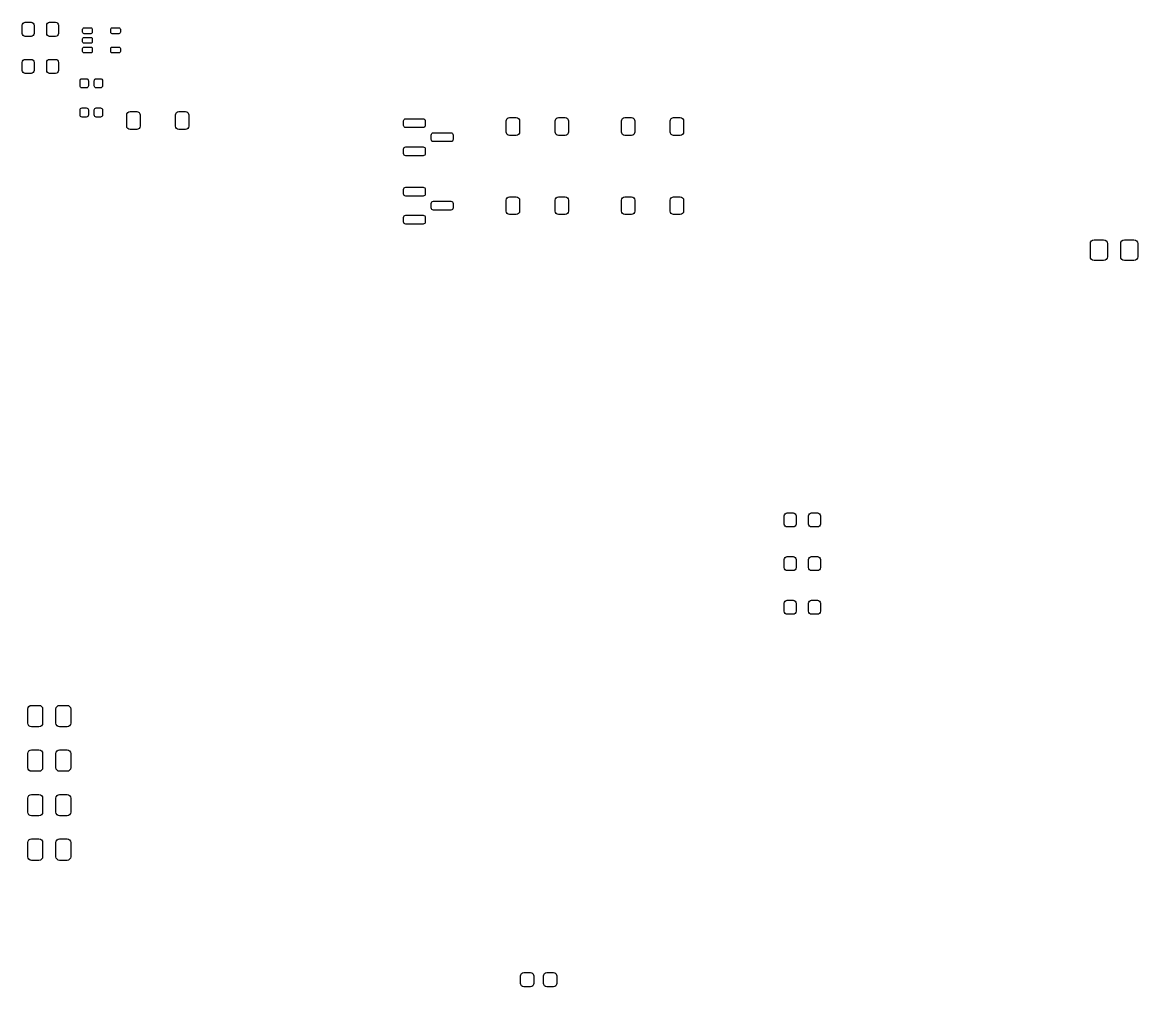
# Model space of a CAD drawing. Extents: x 3.68 to 11.01, y -6.32 to -1.07.
# Drawn here: x 8.045 to 11.014, y -6.315 to -3.748 of the extents above; entities that cross this region are included whole.
import ezdxf

# ---------------------------------------------------------------- set-up
doc = ezdxf.new("R2010")
doc.units = 0
doc.header["$MEASUREMENT"] = 0
doc.layers.add('BLACK', color=7, linetype='CONTINUOUS')

msp = doc.modelspace()

# ---------------------------------------------------------------- linework, layer by layer
at = {"layer": 'BLACK', "linetype": 'CONTINUOUS'}
for p, q in [((8.0447, -3.7561), (8.0453, -3.7531)), ((8.0447, -3.7778), (8.0447, -3.7561)), ((8.0453, -3.7531), (8.047, -3.7505)), ((8.047, -3.7505), (8.0495, -3.7488)), ((8.0495, -3.7488), (8.0526, -3.7482)), ((8.0526, -3.7482), (8.0683, -3.7482)), ((8.0683, -3.7482), (8.0713, -3.7488)), ((8.0713, -3.7488), (8.0739, -3.7505)), ((8.0739, -3.7505), (8.0756, -3.7531)), ((8.0756, -3.7531), (8.0762, -3.7561)), ((8.0762, -3.7561), (8.0762, -3.7778)), ((8.1096, -3.7561), (8.1102, -3.7531)), ((8.1096, -3.7778), (8.1096, -3.7561)), ((8.1102, -3.7531), (8.112, -3.7505)), ((8.112, -3.7505), (8.1145, -3.7488)), ((8.1145, -3.7488), (8.1175, -3.7482)), ((8.1175, -3.7482), (8.1333, -3.7482)), ((8.1333, -3.7482), (8.1363, -3.7488)), ((8.1363, -3.7488), (8.1388, -3.7505)), ((8.1388, -3.7505), (8.1405, -3.7531)), ((8.1405, -3.7531), (8.1411, -3.7561)), ((8.1411, -3.7561), (8.1411, -3.7778)), ((8.2053, -3.7667), (8.2056, -3.7652)), ((8.2053, -3.7746), (8.2053, -3.7667)), ((8.2056, -3.7652), (8.2065, -3.7639)), ((8.2065, -3.7639), (8.2077, -3.7631)), ((8.2077, -3.7631), (8.2093, -3.7628)), ((8.2093, -3.7628), (8.227, -3.7628)), ((8.227, -3.7628), (8.2285, -3.7631)), ((8.2285, -3.7631), (8.2298, -3.7639)), ((8.2298, -3.7639), (8.2306, -3.7652)), ((8.2306, -3.7652), (8.2309, -3.7667)), ((8.2309, -3.7667), (8.2309, -3.7746)), ((8.2801, -3.7667), (8.2804, -3.7652)), ((8.2801, -3.7746), (8.2801, -3.7667)), ((8.2804, -3.7652), (8.2813, -3.7639)), ((8.2813, -3.7639), (8.2825, -3.7631)), ((8.2825, -3.7631), (8.2841, -3.7628)), ((8.2841, -3.7628), (8.3018, -3.7628)), ((8.3018, -3.7628), (8.3033, -3.7631)), ((8.3033, -3.7631), (8.3046, -3.7639)), ((8.3046, -3.7639), (8.3054, -3.7652)), ((8.3054, -3.7652), (8.3057, -3.7667)), ((8.3057, -3.7667), (8.3057, -3.7746)), ((8.0453, -3.7808), (8.0447, -3.7778)), ((8.047, -3.7833), (8.0453, -3.7808)), ((8.0495, -3.785), (8.047, -3.7833)), ((8.0526, -3.7856), (8.0495, -3.785)), ((8.0683, -3.7856), (8.0526, -3.7856)), ((8.0713, -3.785), (8.0683, -3.7856)), ((8.0739, -3.7833), (8.0713, -3.785)), ((8.0756, -3.7808), (8.0739, -3.7833)), ((8.0762, -3.7778), (8.0756, -3.7808)), ((8.1102, -3.7808), (8.1096, -3.7778)), ((8.112, -3.7833), (8.1102, -3.7808)), ((8.1145, -3.785), (8.112, -3.7833)), ((8.1175, -3.7856), (8.1145, -3.785)), ((8.1333, -3.7856), (8.1175, -3.7856)), ((8.1363, -3.785), (8.1333, -3.7856)), ((8.1388, -3.7833), (8.1363, -3.785)), ((8.1405, -3.7808), (8.1388, -3.7833)), ((8.1411, -3.7778), (8.1405, -3.7808)), ((8.2056, -3.7761), (8.2053, -3.7746)), ((8.2053, -3.7923), (8.2056, -3.7908)), ((8.2053, -3.8002), (8.2053, -3.7923)), ((8.2056, -3.8017), (8.2053, -3.8002)), ((8.2065, -3.7774), (8.2056, -3.7761)), ((8.2056, -3.7908), (8.2065, -3.7895)), ((8.2077, -3.7782), (8.2065, -3.7774)), ((8.2065, -3.7895), (8.2077, -3.7887)), ((8.2093, -3.7785), (8.2077, -3.7782)), ((8.2077, -3.7887), (8.2093, -3.7884)), ((8.227, -3.7785), (8.2093, -3.7785)), ((8.2093, -3.7884), (8.227, -3.7884)), ((8.2285, -3.7782), (8.227, -3.7785)), ((8.227, -3.7884), (8.2285, -3.7887)), ((8.2298, -3.7774), (8.2285, -3.7782)), ((8.2285, -3.7887), (8.2298, -3.7895)), ((8.2306, -3.7761), (8.2298, -3.7774)), ((8.2298, -3.7895), (8.2306, -3.7908)), ((8.2309, -3.7746), (8.2306, -3.7761)), ((8.2306, -3.7908), (8.2309, -3.7923)), ((8.2309, -3.8002), (8.2306, -3.8017)), ((8.2309, -3.7923), (8.2309, -3.8002)), ((8.2804, -3.7761), (8.2801, -3.7746)), ((8.2813, -3.7774), (8.2804, -3.7761)), ((8.2825, -3.7782), (8.2813, -3.7774)), ((8.2841, -3.7785), (8.2825, -3.7782)), ((8.3018, -3.7785), (8.2841, -3.7785)), ((8.3033, -3.7782), (8.3018, -3.7785)), ((8.3046, -3.7774), (8.3033, -3.7782)), ((8.3054, -3.7761), (8.3046, -3.7774)), ((8.3057, -3.7746), (8.3054, -3.7761)), ((8.2053, -3.8179), (8.2056, -3.8164)), ((8.2053, -3.8258), (8.2053, -3.8179)), ((8.2056, -3.8273), (8.2053, -3.8258)), ((8.2065, -3.803), (8.2056, -3.8017)), ((8.2056, -3.8164), (8.2065, -3.8151)), ((8.2065, -3.8286), (8.2056, -3.8273)), ((8.2077, -3.8038), (8.2065, -3.803)), ((8.2065, -3.8151), (8.2077, -3.8143)), ((8.2077, -3.8294), (8.2065, -3.8286)), ((8.2093, -3.8041), (8.2077, -3.8038)), ((8.2077, -3.8143), (8.2093, -3.814)), ((8.2093, -3.8297), (8.2077, -3.8294)), ((8.227, -3.8041), (8.2093, -3.8041)), ((8.2093, -3.814), (8.227, -3.814)), ((8.227, -3.8297), (8.2093, -3.8297)), ((8.2285, -3.8038), (8.227, -3.8041)), ((8.227, -3.814), (8.2285, -3.8143)), ((8.2285, -3.8294), (8.227, -3.8297)), ((8.2298, -3.803), (8.2285, -3.8038)), ((8.2285, -3.8143), (8.2298, -3.8151)), ((8.2298, -3.8286), (8.2285, -3.8294)), ((8.2306, -3.8017), (8.2298, -3.803)), ((8.2298, -3.8151), (8.2306, -3.8164)), ((8.2306, -3.8273), (8.2298, -3.8286)), ((8.2306, -3.8164), (8.2309, -3.8179)), ((8.2309, -3.8258), (8.2306, -3.8273)), ((8.2309, -3.8179), (8.2309, -3.8258)), ((8.2801, -3.8179), (8.2804, -3.8164)), ((8.2801, -3.8258), (8.2801, -3.8179)), ((8.2804, -3.8273), (8.2801, -3.8258)), ((8.2804, -3.8164), (8.2813, -3.8151)), ((8.2813, -3.8286), (8.2804, -3.8273)), ((8.2813, -3.8151), (8.2825, -3.8143)), ((8.2825, -3.8294), (8.2813, -3.8286)), ((8.2825, -3.8143), (8.2841, -3.814)), ((8.2841, -3.8297), (8.2825, -3.8294)), ((8.2841, -3.814), (8.3018, -3.814)), ((8.3018, -3.8297), (8.2841, -3.8297)), ((8.3018, -3.814), (8.3033, -3.8143)), ((8.3033, -3.8294), (8.3018, -3.8297)), ((8.3033, -3.8143), (8.3046, -3.8151)), ((8.3046, -3.8286), (8.3033, -3.8294)), ((8.3046, -3.8151), (8.3054, -3.8164)), ((8.3054, -3.8273), (8.3046, -3.8286)), ((8.3054, -3.8164), (8.3057, -3.8179)), ((8.3057, -3.8258), (8.3054, -3.8273)), ((8.3057, -3.8179), (8.3057, -3.8258)), ((8.0447, -3.8549), (8.0453, -3.8519)), ((8.0447, -3.8766), (8.0447, -3.8549)), ((8.0453, -3.8519), (8.047, -3.8494)), ((8.047, -3.8494), (8.0495, -3.8476)), ((8.0495, -3.8476), (8.0526, -3.847)), ((8.0526, -3.847), (8.0683, -3.847)), ((8.0683, -3.847), (8.0713, -3.8476)), ((8.0713, -3.8476), (8.0739, -3.8494)), ((8.0739, -3.8494), (8.0756, -3.8519)), ((8.0756, -3.8519), (8.0762, -3.8549)), ((8.0762, -3.8549), (8.0762, -3.8766)), ((8.1096, -3.8549), (8.1102, -3.8519)), ((8.1096, -3.8766), (8.1096, -3.8549)), ((8.1102, -3.8519), (8.112, -3.8494)), ((8.112, -3.8494), (8.1145, -3.8476)), ((8.1145, -3.8476), (8.1175, -3.847)), ((8.1175, -3.847), (8.1333, -3.847)), ((8.1333, -3.847), (8.1363, -3.8476)), ((8.1363, -3.8476), (8.1388, -3.8494)), ((8.1388, -3.8494), (8.1405, -3.8519)), ((8.1405, -3.8519), (8.1411, -3.8549)), ((8.1411, -3.8549), (8.1411, -3.8766)), ((8.0453, -3.8796), (8.0447, -3.8766)), ((8.047, -3.8821), (8.0453, -3.8796)), ((8.0495, -3.8838), (8.047, -3.8821)), ((8.0526, -3.8844), (8.0495, -3.8838)), ((8.0683, -3.8844), (8.0526, -3.8844)), ((8.0713, -3.8838), (8.0683, -3.8844)), ((8.0739, -3.8821), (8.0713, -3.8838)), ((8.0756, -3.8796), (8.0739, -3.8821)), ((8.0762, -3.8766), (8.0756, -3.8796)), ((8.1102, -3.8796), (8.1096, -3.8766)), ((8.112, -3.8821), (8.1102, -3.8796)), ((8.1145, -3.8838), (8.112, -3.8821)), ((8.1175, -3.8844), (8.1145, -3.8838)), ((8.1333, -3.8844), (8.1175, -3.8844)), ((8.1363, -3.8838), (8.1333, -3.8844)), ((8.1388, -3.8821), (8.1363, -3.8838)), ((8.1405, -3.8796), (8.1388, -3.8821)), ((8.1411, -3.8766), (8.1405, -3.8796)), ((8.1984, -3.9039), (8.1988, -3.9018)), ((8.1984, -3.9173), (8.1984, -3.9039)), ((8.1988, -3.9194), (8.1984, -3.9173)), ((8.1988, -3.9018), (8.2, -3.9)), ((8.2, -3.9), (8.2018, -3.8988)), ((8.2018, -3.8988), (8.2039, -3.8984)), ((8.2039, -3.8984), (8.215, -3.8984)), ((8.215, -3.8984), (8.2171, -3.8988)), ((8.2171, -3.8988), (8.2189, -3.9)), ((8.2189, -3.9), (8.2201, -3.9018)), ((8.2201, -3.9018), (8.2205, -3.9039)), ((8.2205, -3.9173), (8.2201, -3.9194)), ((8.2205, -3.9039), (8.2205, -3.9173)), ((8.2362, -3.9039), (8.2366, -3.9018)), ((8.2362, -3.9173), (8.2362, -3.9039)), ((8.2366, -3.9194), (8.2362, -3.9173)), ((8.2366, -3.9018), (8.2378, -3.9)), ((8.2378, -3.9), (8.2396, -3.8988)), ((8.2396, -3.8988), (8.2417, -3.8984)), ((8.2417, -3.8984), (8.2528, -3.8984)), ((8.2528, -3.8984), (8.2549, -3.8988)), ((8.2549, -3.8988), (8.2567, -3.9)), ((8.2567, -3.9), (8.2578, -3.9018)), ((8.2578, -3.9018), (8.2583, -3.9039)), ((8.2583, -3.9173), (8.2578, -3.9194)), ((8.2583, -3.9039), (8.2583, -3.9173)), ((8.2, -3.9212), (8.1988, -3.9194)), ((8.2018, -3.9224), (8.2, -3.9212)), ((8.2039, -3.9228), (8.2018, -3.9224)), ((8.215, -3.9228), (8.2039, -3.9228)), ((8.2171, -3.9224), (8.215, -3.9228)), ((8.2189, -3.9212), (8.2171, -3.9224)), ((8.2201, -3.9194), (8.2189, -3.9212)), ((8.2378, -3.9212), (8.2366, -3.9194)), ((8.2396, -3.9224), (8.2378, -3.9212)), ((8.2417, -3.9228), (8.2396, -3.9224)), ((8.2528, -3.9228), (8.2417, -3.9228)), ((8.2549, -3.9224), (8.2528, -3.9228)), ((8.2567, -3.9212), (8.2549, -3.9224)), ((8.2578, -3.9194), (8.2567, -3.9212)), ((8.1988, -3.9794), (8.2, -3.9776)), ((8.2, -3.9776), (8.2018, -3.9764)), ((8.2018, -3.9764), (8.2039, -3.976)), ((8.2039, -3.976), (8.215, -3.976)), ((8.215, -3.976), (8.2171, -3.9764)), ((8.2171, -3.9764), (8.2189, -3.9776)), ((8.2189, -3.9776), (8.2201, -3.9794)), ((8.2366, -3.9794), (8.2378, -3.9776)), ((8.2378, -3.9776), (8.2396, -3.9764)), ((8.2396, -3.9764), (8.2417, -3.976)), ((8.2417, -3.976), (8.2528, -3.976)), ((8.2528, -3.976), (8.2549, -3.9764)), ((8.2549, -3.9764), (8.2567, -3.9776)), ((8.2567, -3.9776), (8.2578, -3.9794)), ((8.1984, -3.9815), (8.1988, -3.9794)), ((8.1984, -3.9949), (8.1984, -3.9815)), ((8.1988, -3.997), (8.1984, -3.9949)), ((8.2, -3.9988), (8.1988, -3.997)), ((8.2018, -4), (8.2, -3.9988)), ((8.2039, -4.0004), (8.2018, -4)), ((8.215, -4.0004), (8.2039, -4.0004)), ((8.2171, -4), (8.215, -4.0004)), ((8.2189, -3.9988), (8.2171, -4)), ((8.2201, -3.997), (8.2189, -3.9988)), ((8.2201, -3.9794), (8.2205, -3.9815)), ((8.2205, -3.9949), (8.2201, -3.997)), ((8.2205, -3.9815), (8.2205, -3.9949)), ((8.2362, -3.9815), (8.2366, -3.9794)), ((8.2362, -3.9949), (8.2362, -3.9815)), ((8.2366, -3.997), (8.2362, -3.9949)), ((8.2378, -3.9988), (8.2366, -3.997)), ((8.2396, -4), (8.2378, -3.9988)), ((8.2417, -4.0004), (8.2396, -4)), ((8.2528, -4.0004), (8.2417, -4.0004)), ((8.2549, -4), (8.2528, -4.0004)), ((8.2567, -3.9988), (8.2549, -4)), ((8.2578, -3.997), (8.2567, -3.9988)), ((8.2578, -3.9794), (8.2583, -3.9815)), ((8.2583, -3.9949), (8.2578, -3.997)), ((8.2583, -3.9815), (8.2583, -3.9949)), ((8.3226, -3.9949), (8.3233, -3.9915)), ((8.3226, -4.0244), (8.3226, -3.9949)), ((8.3233, -3.9915), (8.3252, -3.9886)), ((8.3252, -3.9886), (8.3281, -3.9867)), ((8.3281, -3.9867), (8.3315, -3.986)), ((8.3315, -3.986), (8.3492, -3.986)), ((8.3492, -3.986), (8.3526, -3.9867)), ((8.3526, -3.9867), (8.3555, -3.9886)), ((8.3555, -3.9886), (8.3574, -3.9915)), ((8.3574, -3.9915), (8.3581, -3.9949)), ((8.3581, -3.9949), (8.3581, -4.0244)), ((8.4526, -3.9949), (8.4532, -3.9915)), ((8.4526, -4.0244), (8.4526, -3.9949)), ((8.4532, -3.9915), (8.4552, -3.9886)), ((8.4552, -3.9886), (8.458, -3.9867)), ((8.458, -3.9867), (8.4614, -3.986)), ((8.4614, -3.986), (8.4791, -3.986)), ((8.4791, -3.986), (8.4825, -3.9867)), ((8.4825, -3.9867), (8.4854, -3.9886)), ((8.4854, -3.9886), (8.4873, -3.9915)), ((8.4873, -3.9915), (8.488, -3.9949)), ((8.488, -3.9949), (8.488, -4.0244)), ((9.0599, -4.0086), (9.0612, -4.0067)), ((9.0612, -4.0067), (9.0631, -4.0054)), ((9.0631, -4.0054), (9.0654, -4.0049)), ((9.0654, -4.0049), (9.1116, -4.0049)), ((9.1116, -4.0049), (9.1139, -4.0054)), ((9.1139, -4.0054), (9.1158, -4.0067)), ((9.1158, -4.0067), (9.1171, -4.0086)), ((9.3331, -4.0108), (9.3337, -4.0074)), ((9.3337, -4.0074), (9.3357, -4.0046)), ((9.3357, -4.0046), (9.3385, -4.0026)), ((9.3385, -4.0026), (9.3419, -4.002)), ((9.3419, -4.002), (9.3596, -4.002)), ((9.3596, -4.002), (9.363, -4.0026)), ((9.363, -4.0026), (9.3659, -4.0046)), ((9.3659, -4.0046), (9.3678, -4.0074)), ((9.3678, -4.0074), (9.3685, -4.0108)), ((9.463, -4.0108), (9.4637, -4.0074)), ((9.4637, -4.0074), (9.4656, -4.0046)), ((9.4656, -4.0046), (9.4685, -4.0026)), ((9.4685, -4.0026), (9.4719, -4.002)), ((9.4719, -4.002), (9.4896, -4.002)), ((9.4896, -4.002), (9.493, -4.0026)), ((9.493, -4.0026), (9.4958, -4.0046)), ((9.4958, -4.0046), (9.4978, -4.0074)), ((9.4978, -4.0074), (9.4984, -4.0108)), ((9.6398, -4.0108), (9.6404, -4.0074)), ((9.6404, -4.0074), (9.6424, -4.0046)), ((9.6424, -4.0046), (9.6452, -4.0026)), ((9.6452, -4.0026), (9.6486, -4.002)), ((9.6486, -4.002), (9.6663, -4.002)), ((9.6663, -4.002), (9.6697, -4.0026)), ((9.6697, -4.0026), (9.6726, -4.0046)), ((9.6726, -4.0046), (9.6745, -4.0074)), ((9.6745, -4.0074), (9.6752, -4.0108)), ((9.7697, -4.0108), (9.7704, -4.0074)), ((9.7704, -4.0074), (9.7723, -4.0046)), ((9.7723, -4.0046), (9.7752, -4.0026)), ((9.7752, -4.0026), (9.7785, -4.002)), ((9.7785, -4.002), (9.7963, -4.002)), ((9.7963, -4.002), (9.7996, -4.0026)), ((9.7996, -4.0026), (9.8025, -4.0046)), ((9.8025, -4.0046), (9.8044, -4.0074)), ((9.8044, -4.0074), (9.8051, -4.0108)), ((8.3233, -4.0278), (8.3226, -4.0244)), ((8.3252, -4.0307), (8.3233, -4.0278)), ((8.3281, -4.0326), (8.3252, -4.0307)), ((8.3315, -4.0333), (8.3281, -4.0326)), ((8.3492, -4.0333), (8.3315, -4.0333)), ((8.3526, -4.0326), (8.3492, -4.0333)), ((8.3555, -4.0307), (8.3526, -4.0326)), ((8.3574, -4.0278), (8.3555, -4.0307)), ((8.3581, -4.0244), (8.3574, -4.0278)), ((8.4532, -4.0278), (8.4526, -4.0244)), ((8.4552, -4.0307), (8.4532, -4.0278)), ((8.458, -4.0326), (8.4552, -4.0307)), ((8.4614, -4.0333), (8.458, -4.0326)), ((8.4791, -4.0333), (8.4614, -4.0333)), ((8.4825, -4.0326), (8.4791, -4.0333)), ((8.4854, -4.0307), (8.4825, -4.0326)), ((8.4873, -4.0278), (8.4854, -4.0307)), ((8.488, -4.0244), (8.4873, -4.0278)), ((9.0594, -4.0108), (9.0599, -4.0086)), ((9.0594, -4.0226), (9.0594, -4.0108)), ((9.0599, -4.0249), (9.0594, -4.0226)), ((9.0612, -4.0268), (9.0599, -4.0249)), ((9.0631, -4.0281), (9.0612, -4.0268)), ((9.0654, -4.0285), (9.0631, -4.0281)), ((9.1116, -4.0285), (9.0654, -4.0285)), ((9.1139, -4.0281), (9.1116, -4.0285)), ((9.1158, -4.0268), (9.1139, -4.0281)), ((9.1171, -4.0249), (9.1158, -4.0268)), ((9.1171, -4.0086), (9.1175, -4.0108)), ((9.1175, -4.0226), (9.1171, -4.0249)), ((9.1175, -4.0108), (9.1175, -4.0226)), ((9.3331, -4.0404), (9.3331, -4.0108)), ((9.3685, -4.0108), (9.3685, -4.0404)), ((9.463, -4.0404), (9.463, -4.0108)), ((9.4984, -4.0108), (9.4984, -4.0404)), ((9.6398, -4.0404), (9.6398, -4.0108)), ((9.6752, -4.0108), (9.6752, -4.0404)), ((9.7697, -4.0404), (9.7697, -4.0108)), ((9.8051, -4.0108), (9.8051, -4.0404)), ((9.1333, -4.0482), (9.1337, -4.046)), ((9.1333, -4.06), (9.1333, -4.0482)), ((9.1337, -4.0623), (9.1333, -4.06)), ((9.1337, -4.046), (9.135, -4.0441)), ((9.135, -4.0642), (9.1337, -4.0623)), ((9.135, -4.0441), (9.1369, -4.0428)), ((9.1369, -4.0655), (9.135, -4.0642)), ((9.1369, -4.0428), (9.1392, -4.0423)), ((9.1392, -4.0659), (9.1369, -4.0655)), ((9.1392, -4.0423), (9.1854, -4.0423)), ((9.1854, -4.0659), (9.1392, -4.0659)), ((9.1854, -4.0423), (9.1877, -4.0428)), ((9.1877, -4.0655), (9.1854, -4.0659)), ((9.1877, -4.0428), (9.1896, -4.0441)), ((9.1896, -4.0642), (9.1877, -4.0655)), ((9.1896, -4.0441), (9.1909, -4.046)), ((9.1909, -4.0623), (9.1896, -4.0642)), ((9.1909, -4.046), (9.1913, -4.0482)), ((9.1913, -4.06), (9.1909, -4.0623)), ((9.1913, -4.0482), (9.1913, -4.06)), ((9.3337, -4.0437), (9.3331, -4.0404)), ((9.3357, -4.0466), (9.3337, -4.0437)), ((9.3385, -4.0485), (9.3357, -4.0466)), ((9.3419, -4.0492), (9.3385, -4.0485)), ((9.3596, -4.0492), (9.3419, -4.0492)), ((9.363, -4.0485), (9.3596, -4.0492)), ((9.3659, -4.0466), (9.363, -4.0485)), ((9.3678, -4.0437), (9.3659, -4.0466)), ((9.3685, -4.0404), (9.3678, -4.0437)), ((9.4637, -4.0437), (9.463, -4.0404)), ((9.4656, -4.0466), (9.4637, -4.0437)), ((9.4685, -4.0485), (9.4656, -4.0466)), ((9.4719, -4.0492), (9.4685, -4.0485)), ((9.4896, -4.0492), (9.4719, -4.0492)), ((9.493, -4.0485), (9.4896, -4.0492)), ((9.4958, -4.0466), (9.493, -4.0485)), ((9.4978, -4.0437), (9.4958, -4.0466)), ((9.4984, -4.0404), (9.4978, -4.0437)), ((9.6404, -4.0437), (9.6398, -4.0404)), ((9.6424, -4.0466), (9.6404, -4.0437)), ((9.6452, -4.0485), (9.6424, -4.0466)), ((9.6486, -4.0492), (9.6452, -4.0485)), ((9.6663, -4.0492), (9.6486, -4.0492)), ((9.6697, -4.0485), (9.6663, -4.0492)), ((9.6726, -4.0466), (9.6697, -4.0485)), ((9.6745, -4.0437), (9.6726, -4.0466)), ((9.6752, -4.0404), (9.6745, -4.0437)), ((9.7704, -4.0437), (9.7697, -4.0404)), ((9.7723, -4.0466), (9.7704, -4.0437)), ((9.7752, -4.0485), (9.7723, -4.0466)), ((9.7785, -4.0492), (9.7752, -4.0485)), ((9.7963, -4.0492), (9.7785, -4.0492)), ((9.7996, -4.0485), (9.7963, -4.0492)), ((9.8025, -4.0466), (9.7996, -4.0485)), ((9.8044, -4.0437), (9.8025, -4.0466)), ((9.8051, -4.0404), (9.8044, -4.0437)), ((9.0594, -4.0856), (9.0599, -4.0834)), ((9.0594, -4.0974), (9.0594, -4.0856)), ((9.0599, -4.0997), (9.0594, -4.0974)), ((9.0599, -4.0834), (9.0612, -4.0815)), ((9.0612, -4.0815), (9.0631, -4.0802)), ((9.0631, -4.0802), (9.0654, -4.0797)), ((9.0654, -4.0797), (9.1116, -4.0797)), ((9.1116, -4.0797), (9.1139, -4.0802)), ((9.1139, -4.0802), (9.1158, -4.0815)), ((9.1158, -4.0815), (9.1171, -4.0834)), ((9.1171, -4.0834), (9.1175, -4.0856)), ((9.1175, -4.0974), (9.1171, -4.0997)), ((9.1175, -4.0856), (9.1175, -4.0974)), ((9.0612, -4.1016), (9.0599, -4.0997)), ((9.0631, -4.1029), (9.0612, -4.1016)), ((9.0654, -4.1033), (9.0631, -4.1029)), ((9.1116, -4.1033), (9.0654, -4.1033)), ((9.1139, -4.1029), (9.1116, -4.1033)), ((9.1158, -4.1016), (9.1139, -4.1029)), ((9.1171, -4.0997), (9.1158, -4.1016)), ((9.0594, -4.1929), (9.0599, -4.1907)), ((9.0594, -4.2047), (9.0594, -4.1929)), ((9.0599, -4.207), (9.0594, -4.2047)), ((9.0599, -4.1907), (9.0612, -4.1887)), ((9.0612, -4.2089), (9.0599, -4.207)), ((9.0612, -4.1887), (9.0631, -4.1875)), ((9.0631, -4.2102), (9.0612, -4.2089)), ((9.0631, -4.1875), (9.0654, -4.187)), ((9.0654, -4.2106), (9.0631, -4.2102)), ((9.0654, -4.187), (9.1116, -4.187)), ((9.1116, -4.2106), (9.0654, -4.2106)), ((9.1116, -4.187), (9.1139, -4.1875)), ((9.1139, -4.2102), (9.1116, -4.2106)), ((9.1139, -4.1875), (9.1158, -4.1887)), ((9.1158, -4.2089), (9.1139, -4.2102)), ((9.1158, -4.1887), (9.1171, -4.1907)), ((9.1171, -4.207), (9.1158, -4.2089)), ((9.1171, -4.1907), (9.1175, -4.1929)), ((9.1175, -4.2047), (9.1171, -4.207)), ((9.1175, -4.1929), (9.1175, -4.2047)), ((9.3337, -4.2181), (9.3357, -4.2152)), ((9.3357, -4.2152), (9.3385, -4.2133)), ((9.3385, -4.2133), (9.3419, -4.2126)), ((9.3419, -4.2126), (9.3596, -4.2126)), ((9.3596, -4.2126), (9.363, -4.2133)), ((9.363, -4.2133), (9.3659, -4.2152)), ((9.3659, -4.2152), (9.3678, -4.2181)), ((9.4637, -4.2181), (9.4656, -4.2152)), ((9.4656, -4.2152), (9.4685, -4.2133)), ((9.4685, -4.2133), (9.4719, -4.2126)), ((9.4719, -4.2126), (9.4896, -4.2126)), ((9.4896, -4.2126), (9.493, -4.2133)), ((9.493, -4.2133), (9.4958, -4.2152)), ((9.4958, -4.2152), (9.4978, -4.2181)), ((9.6404, -4.2181), (9.6424, -4.2152)), ((9.6424, -4.2152), (9.6452, -4.2133)), ((9.6452, -4.2133), (9.6486, -4.2126)), ((9.6486, -4.2126), (9.6663, -4.2126)), ((9.6663, -4.2126), (9.6697, -4.2133)), ((9.6697, -4.2133), (9.6726, -4.2152)), ((9.6726, -4.2152), (9.6745, -4.2181)), ((9.7704, -4.2181), (9.7723, -4.2152)), ((9.7723, -4.2152), (9.7752, -4.2133)), ((9.7752, -4.2133), (9.7785, -4.2126)), ((9.7785, -4.2126), (9.7963, -4.2126)), ((9.7963, -4.2126), (9.7996, -4.2133)), ((9.7996, -4.2133), (9.8025, -4.2152)), ((9.8025, -4.2152), (9.8044, -4.2181)), ((9.1333, -4.2303), (9.1337, -4.2281)), ((9.1333, -4.2421), (9.1333, -4.2303)), ((9.1337, -4.2444), (9.1333, -4.2421)), ((9.1337, -4.2281), (9.135, -4.2261)), ((9.135, -4.2463), (9.1337, -4.2444)), ((9.135, -4.2261), (9.1369, -4.2249)), ((9.1369, -4.2249), (9.1392, -4.2244)), ((9.1392, -4.2244), (9.1854, -4.2244)), ((9.1854, -4.2244), (9.1877, -4.2249)), ((9.1877, -4.2249), (9.1896, -4.2261)), ((9.1896, -4.2261), (9.1909, -4.2281)), ((9.1909, -4.2444), (9.1896, -4.2463)), ((9.1909, -4.2281), (9.1913, -4.2303)), ((9.1913, -4.2421), (9.1909, -4.2444)), ((9.1913, -4.2303), (9.1913, -4.2421)), ((9.3331, -4.2215), (9.3337, -4.2181)), ((9.3331, -4.251), (9.3331, -4.2215)), ((9.3678, -4.2181), (9.3685, -4.2215)), ((9.3685, -4.2215), (9.3685, -4.251)), ((9.463, -4.2215), (9.4637, -4.2181)), ((9.463, -4.251), (9.463, -4.2215)), ((9.4978, -4.2181), (9.4984, -4.2215)), ((9.4984, -4.2215), (9.4984, -4.251)), ((9.6398, -4.2215), (9.6404, -4.2181)), ((9.6398, -4.251), (9.6398, -4.2215)), ((9.6745, -4.2181), (9.6752, -4.2215)), ((9.6752, -4.2215), (9.6752, -4.251)), ((9.7697, -4.2215), (9.7704, -4.2181)), ((9.7697, -4.251), (9.7697, -4.2215)), ((9.8044, -4.2181), (9.8051, -4.2215)), ((9.8051, -4.2215), (9.8051, -4.251)), ((9.0594, -4.2677), (9.0599, -4.2655)), ((9.0594, -4.2795), (9.0594, -4.2677)), ((9.0599, -4.2655), (9.0612, -4.2635)), ((9.0612, -4.2635), (9.0631, -4.2623)), ((9.0631, -4.2623), (9.0654, -4.2618)), ((9.0654, -4.2618), (9.1116, -4.2618)), ((9.1116, -4.2618), (9.1139, -4.2623)), ((9.1139, -4.2623), (9.1158, -4.2635)), ((9.1158, -4.2635), (9.1171, -4.2655)), ((9.1171, -4.2655), (9.1175, -4.2677)), ((9.1175, -4.2677), (9.1175, -4.2795)), ((9.1369, -4.2476), (9.135, -4.2463)), ((9.1392, -4.248), (9.1369, -4.2476)), ((9.1854, -4.248), (9.1392, -4.248)), ((9.1877, -4.2476), (9.1854, -4.248)), ((9.1896, -4.2463), (9.1877, -4.2476)), ((9.3337, -4.2544), (9.3331, -4.251)), ((9.3357, -4.2572), (9.3337, -4.2544)), ((9.3385, -4.2592), (9.3357, -4.2572)), ((9.3419, -4.2598), (9.3385, -4.2592)), ((9.3596, -4.2598), (9.3419, -4.2598)), ((9.363, -4.2592), (9.3596, -4.2598)), ((9.3659, -4.2572), (9.363, -4.2592)), ((9.3678, -4.2544), (9.3659, -4.2572)), ((9.3685, -4.251), (9.3678, -4.2544)), ((9.4637, -4.2544), (9.463, -4.251)), ((9.4656, -4.2572), (9.4637, -4.2544)), ((9.4685, -4.2592), (9.4656, -4.2572)), ((9.4719, -4.2598), (9.4685, -4.2592)), ((9.4896, -4.2598), (9.4719, -4.2598)), ((9.493, -4.2592), (9.4896, -4.2598)), ((9.4958, -4.2572), (9.493, -4.2592)), ((9.4978, -4.2544), (9.4958, -4.2572)), ((9.4984, -4.251), (9.4978, -4.2544)), ((9.6404, -4.2544), (9.6398, -4.251)), ((9.6424, -4.2572), (9.6404, -4.2544)), ((9.6452, -4.2592), (9.6424, -4.2572)), ((9.6486, -4.2598), (9.6452, -4.2592)), ((9.6663, -4.2598), (9.6486, -4.2598)), ((9.6697, -4.2592), (9.6663, -4.2598)), ((9.6726, -4.2572), (9.6697, -4.2592)), ((9.6745, -4.2544), (9.6726, -4.2572)), ((9.6752, -4.251), (9.6745, -4.2544)), ((9.7704, -4.2544), (9.7697, -4.251)), ((9.7723, -4.2572), (9.7704, -4.2544)), ((9.7752, -4.2592), (9.7723, -4.2572)), ((9.7785, -4.2598), (9.7752, -4.2592)), ((9.7963, -4.2598), (9.7785, -4.2598)), ((9.7996, -4.2592), (9.7963, -4.2598)), ((9.8025, -4.2572), (9.7996, -4.2592)), ((9.8044, -4.2544), (9.8025, -4.2572)), ((9.8051, -4.251), (9.8044, -4.2544)), ((9.0599, -4.2818), (9.0594, -4.2795)), ((9.0612, -4.2837), (9.0599, -4.2818)), ((9.0631, -4.285), (9.0612, -4.2837)), ((9.0654, -4.2854), (9.0631, -4.285)), ((9.1116, -4.2854), (9.0654, -4.2854)), ((9.1139, -4.285), (9.1116, -4.2854)), ((9.1158, -4.2837), (9.1139, -4.285)), ((9.1171, -4.2818), (9.1158, -4.2837)), ((9.1175, -4.2795), (9.1171, -4.2818)), ((10.8879, -4.3372), (10.8886, -4.3334)), ((10.8886, -4.3334), (10.8908, -4.3302)), ((10.8908, -4.3302), (10.894, -4.3281)), ((10.894, -4.3281), (10.8977, -4.3274)), ((10.8977, -4.3274), (10.9233, -4.3274)), ((10.9233, -4.3274), (10.9271, -4.3281)), ((10.9271, -4.3281), (10.9303, -4.3302)), ((10.9303, -4.3302), (10.9324, -4.3334)), ((10.9324, -4.3334), (10.9332, -4.3372)), ((10.9686, -4.3372), (10.9694, -4.3334)), ((10.9694, -4.3334), (10.9715, -4.3302)), ((10.9715, -4.3302), (10.9747, -4.3281)), ((10.9747, -4.3281), (10.9784, -4.3274)), ((10.9784, -4.3274), (11.004, -4.3274)), ((11.004, -4.3274), (11.0078, -4.3281)), ((11.0078, -4.3281), (11.011, -4.3302)), ((11.011, -4.3302), (11.0131, -4.3334)), ((11.0131, -4.3334), (11.0139, -4.3372)), ((10.8879, -4.3726), (10.8879, -4.3372)), ((10.9332, -4.3372), (10.9332, -4.3726)), ((10.9686, -4.3726), (10.9686, -4.3372)), ((11.0139, -4.3372), (11.0139, -4.3726)), ((10.8886, -4.3764), (10.8879, -4.3726)), ((10.8908, -4.3796), (10.8886, -4.3764)), ((10.894, -4.3817), (10.8908, -4.3796)), ((10.8977, -4.3825), (10.894, -4.3817)), ((10.9233, -4.3825), (10.8977, -4.3825)), ((10.9271, -4.3817), (10.9233, -4.3825)), ((10.9303, -4.3796), (10.9271, -4.3817)), ((10.9324, -4.3764), (10.9303, -4.3796)), ((10.9332, -4.3726), (10.9324, -4.3764)), ((10.9694, -4.3764), (10.9686, -4.3726)), ((10.9715, -4.3796), (10.9694, -4.3764)), ((10.9747, -4.3817), (10.9715, -4.3796)), ((10.9784, -4.3825), (10.9747, -4.3817)), ((11.004, -4.3825), (10.9784, -4.3825)), ((11.0078, -4.3817), (11.004, -4.3825)), ((11.011, -4.3796), (11.0078, -4.3817)), ((11.0131, -4.3764), (11.011, -4.3796)), ((11.0139, -4.3726), (11.0131, -4.3764)), ((10.073, -5.062), (10.0736, -5.059)), ((10.073, -5.0837), (10.073, -5.062)), ((10.0736, -5.059), (10.0753, -5.0564)), ((10.0753, -5.0564), (10.0779, -5.0547)), ((10.0779, -5.0547), (10.0809, -5.0541)), ((10.0809, -5.0541), (10.0967, -5.0541)), ((10.0967, -5.0541), (10.0997, -5.0547)), ((10.0997, -5.0547), (10.1022, -5.0564)), ((10.1022, -5.0564), (10.1039, -5.059)), ((10.1039, -5.059), (10.1045, -5.062)), ((10.1045, -5.062), (10.1045, -5.0837)), ((10.138, -5.062), (10.1386, -5.059)), ((10.138, -5.0837), (10.138, -5.062)), ((10.1386, -5.059), (10.1403, -5.0564)), ((10.1403, -5.0564), (10.1429, -5.0547)), ((10.1429, -5.0547), (10.1459, -5.0541)), ((10.1459, -5.0541), (10.1616, -5.0541)), ((10.1616, -5.0541), (10.1646, -5.0547)), ((10.1646, -5.0547), (10.1672, -5.0564)), ((10.1672, -5.0564), (10.1689, -5.059)), ((10.1689, -5.059), (10.1695, -5.062)), ((10.1695, -5.062), (10.1695, -5.0837)), ((10.0736, -5.0867), (10.073, -5.0837)), ((10.0753, -5.0892), (10.0736, -5.0867)), ((10.0779, -5.0909), (10.0753, -5.0892)), ((10.0809, -5.0915), (10.0779, -5.0909)), ((10.0967, -5.0915), (10.0809, -5.0915)), ((10.0997, -5.0909), (10.0967, -5.0915)), ((10.1022, -5.0892), (10.0997, -5.0909)), ((10.1039, -5.0867), (10.1022, -5.0892)), ((10.1045, -5.0837), (10.1039, -5.0867)), ((10.1386, -5.0867), (10.138, -5.0837)), ((10.1403, -5.0892), (10.1386, -5.0867)), ((10.1429, -5.0909), (10.1403, -5.0892)), ((10.1459, -5.0915), (10.1429, -5.0909)), ((10.1616, -5.0915), (10.1459, -5.0915)), ((10.1646, -5.0909), (10.1616, -5.0915)), ((10.1672, -5.0892), (10.1646, -5.0909)), ((10.1689, -5.0867), (10.1672, -5.0892)), ((10.1695, -5.0837), (10.1689, -5.0867)), ((10.073, -5.1781), (10.0736, -5.1751)), ((10.073, -5.1998), (10.073, -5.1781)), ((10.0736, -5.1751), (10.0753, -5.1726)), ((10.0753, -5.1726), (10.0779, -5.1709)), ((10.0779, -5.1709), (10.0809, -5.1703)), ((10.0809, -5.1703), (10.0967, -5.1703)), ((10.0967, -5.1703), (10.0997, -5.1709)), ((10.0997, -5.1709), (10.1022, -5.1726)), ((10.1022, -5.1726), (10.1039, -5.1751)), ((10.1039, -5.1751), (10.1045, -5.1781)), ((10.1045, -5.1781), (10.1045, -5.1998)), ((10.138, -5.1781), (10.1386, -5.1751)), ((10.138, -5.1998), (10.138, -5.1781)), ((10.1386, -5.1751), (10.1403, -5.1726)), ((10.1403, -5.1726), (10.1429, -5.1709)), ((10.1429, -5.1709), (10.1459, -5.1703)), ((10.1459, -5.1703), (10.1616, -5.1703)), ((10.1616, -5.1703), (10.1646, -5.1709)), ((10.1646, -5.1709), (10.1672, -5.1726)), ((10.1672, -5.1726), (10.1689, -5.1751)), ((10.1689, -5.1751), (10.1695, -5.1781)), ((10.1695, -5.1781), (10.1695, -5.1998)), ((10.0736, -5.2028), (10.073, -5.1998)), ((10.0753, -5.2054), (10.0736, -5.2028)), ((10.0779, -5.2071), (10.0753, -5.2054)), ((10.0809, -5.2077), (10.0779, -5.2071)), ((10.0967, -5.2077), (10.0809, -5.2077)), ((10.0997, -5.2071), (10.0967, -5.2077)), ((10.1022, -5.2054), (10.0997, -5.2071)), ((10.1039, -5.2028), (10.1022, -5.2054)), ((10.1045, -5.1998), (10.1039, -5.2028)), ((10.1386, -5.2028), (10.138, -5.1998)), ((10.1403, -5.2054), (10.1386, -5.2028)), ((10.1429, -5.2071), (10.1403, -5.2054)), ((10.1459, -5.2077), (10.1429, -5.2071)), ((10.1616, -5.2077), (10.1459, -5.2077)), ((10.1646, -5.2071), (10.1616, -5.2077)), ((10.1672, -5.2054), (10.1646, -5.2071)), ((10.1689, -5.2028), (10.1672, -5.2054)), ((10.1695, -5.1998), (10.1689, -5.2028)), ((10.073, -5.2943), (10.0736, -5.2913)), ((10.073, -5.3159), (10.073, -5.2943)), ((10.0736, -5.2913), (10.0753, -5.2887)), ((10.0753, -5.2887), (10.0779, -5.287)), ((10.0779, -5.287), (10.0809, -5.2864)), ((10.0809, -5.2864), (10.0967, -5.2864)), ((10.0967, -5.2864), (10.0997, -5.287)), ((10.0997, -5.287), (10.1022, -5.2887)), ((10.1022, -5.2887), (10.1039, -5.2913)), ((10.1039, -5.2913), (10.1045, -5.2943)), ((10.1045, -5.2943), (10.1045, -5.3159)), ((10.138, -5.2943), (10.1386, -5.2913)), ((10.138, -5.3159), (10.138, -5.2943)), ((10.1386, -5.2913), (10.1403, -5.2887)), ((10.1403, -5.2887), (10.1429, -5.287)), ((10.1429, -5.287), (10.1459, -5.2864)), ((10.1459, -5.2864), (10.1616, -5.2864)), ((10.1616, -5.2864), (10.1646, -5.287)), ((10.1646, -5.287), (10.1672, -5.2887)), ((10.1672, -5.2887), (10.1689, -5.2913)), ((10.1689, -5.2913), (10.1695, -5.2943)), ((10.1695, -5.2943), (10.1695, -5.3159)), ((10.0736, -5.319), (10.073, -5.3159)), ((10.0753, -5.3215), (10.0736, -5.319)), ((10.0779, -5.3232), (10.0753, -5.3215)), ((10.0809, -5.3238), (10.0779, -5.3232)), ((10.0967, -5.3238), (10.0809, -5.3238)), ((10.0997, -5.3232), (10.0967, -5.3238)), ((10.1022, -5.3215), (10.0997, -5.3232)), ((10.1039, -5.319), (10.1022, -5.3215)), ((10.1045, -5.3159), (10.1039, -5.319)), ((10.1386, -5.319), (10.138, -5.3159)), ((10.1403, -5.3215), (10.1386, -5.319)), ((10.1429, -5.3232), (10.1403, -5.3215)), ((10.1459, -5.3238), (10.1429, -5.3232)), ((10.1616, -5.3238), (10.1459, -5.3238)), ((10.1646, -5.3232), (10.1616, -5.3238)), ((10.1672, -5.3215), (10.1646, -5.3232)), ((10.1689, -5.319), (10.1672, -5.3215)), ((10.1695, -5.3159), (10.1689, -5.319)), ((8.0594, -5.5762), (8.0602, -5.5724)), ((8.0594, -5.6136), (8.0594, -5.5762)), ((8.0602, -5.5724), (8.0623, -5.5692)), ((8.0623, -5.5692), (8.0655, -5.5671)), ((8.0655, -5.5671), (8.0693, -5.5663)), ((8.0693, -5.5663), (8.089, -5.5663)), ((8.089, -5.5663), (8.0927, -5.5671)), ((8.0927, -5.5671), (8.0959, -5.5692)), ((8.0959, -5.5692), (8.0981, -5.5724)), ((8.0981, -5.5724), (8.0988, -5.5762)), ((8.0988, -5.5762), (8.0988, -5.6136)), ((8.1343, -5.5762), (8.135, -5.5724)), ((8.1343, -5.6136), (8.1343, -5.5762)), ((8.135, -5.5724), (8.1371, -5.5692)), ((8.1371, -5.5692), (8.1403, -5.5671)), ((8.1403, -5.5671), (8.1441, -5.5663)), ((8.1441, -5.5663), (8.1638, -5.5663)), ((8.1638, -5.5663), (8.1675, -5.5671)), ((8.1675, -5.5671), (8.1707, -5.5692)), ((8.1707, -5.5692), (8.1729, -5.5724)), ((8.1729, -5.5724), (8.1736, -5.5762)), ((8.1736, -5.5762), (8.1736, -5.6136)), ((8.0602, -5.6173), (8.0594, -5.6136)), ((8.0623, -5.6205), (8.0602, -5.6173)), ((8.0655, -5.6227), (8.0623, -5.6205)), ((8.0693, -5.6234), (8.0655, -5.6227)), ((8.089, -5.6234), (8.0693, -5.6234)), ((8.0927, -5.6227), (8.089, -5.6234)), ((8.0959, -5.6205), (8.0927, -5.6227)), ((8.0981, -5.6173), (8.0959, -5.6205)), ((8.0988, -5.6136), (8.0981, -5.6173)), ((8.135, -5.6173), (8.1343, -5.6136)), ((8.1371, -5.6205), (8.135, -5.6173)), ((8.1403, -5.6227), (8.1371, -5.6205)), ((8.1441, -5.6234), (8.1403, -5.6227)), ((8.1638, -5.6234), (8.1441, -5.6234)), ((8.1675, -5.6227), (8.1638, -5.6234)), ((8.1707, -5.6205), (8.1675, -5.6227)), ((8.1729, -5.6173), (8.1707, -5.6205)), ((8.1736, -5.6136), (8.1729, -5.6173)), ((8.0594, -5.6947), (8.0602, -5.6909)), ((8.0594, -5.7321), (8.0594, -5.6947)), ((8.0602, -5.6909), (8.0623, -5.6877)), ((8.0623, -5.6877), (8.0655, -5.6856)), ((8.0655, -5.6856), (8.0693, -5.6848)), ((8.0693, -5.6848), (8.089, -5.6848)), ((8.089, -5.6848), (8.0927, -5.6856)), ((8.0927, -5.6856), (8.0959, -5.6877)), ((8.0959, -5.6877), (8.0981, -5.6909)), ((8.0981, -5.6909), (8.0988, -5.6947)), ((8.0988, -5.6947), (8.0988, -5.7321)), ((8.1343, -5.6947), (8.135, -5.6909)), ((8.1343, -5.7321), (8.1343, -5.6947)), ((8.135, -5.6909), (8.1371, -5.6877)), ((8.1371, -5.6877), (8.1403, -5.6856)), ((8.1403, -5.6856), (8.1441, -5.6848)), ((8.1441, -5.6848), (8.1638, -5.6848)), ((8.1638, -5.6848), (8.1675, -5.6856)), ((8.1675, -5.6856), (8.1707, -5.6877)), ((8.1707, -5.6877), (8.1729, -5.6909)), ((8.1729, -5.6909), (8.1736, -5.6947)), ((8.1736, -5.6947), (8.1736, -5.7321)), ((8.0602, -5.7359), (8.0594, -5.7321)), ((8.0623, -5.739), (8.0602, -5.7359)), ((8.0655, -5.7412), (8.0623, -5.739)), ((8.0693, -5.7419), (8.0655, -5.7412)), ((8.089, -5.7419), (8.0693, -5.7419)), ((8.0927, -5.7412), (8.089, -5.7419)), ((8.0959, -5.739), (8.0927, -5.7412)), ((8.0981, -5.7359), (8.0959, -5.739)), ((8.0988, -5.7321), (8.0981, -5.7359)), ((8.135, -5.7359), (8.1343, -5.7321)), ((8.1371, -5.739), (8.135, -5.7359)), ((8.1403, -5.7412), (8.1371, -5.739)), ((8.1441, -5.7419), (8.1403, -5.7412)), ((8.1638, -5.7419), (8.1441, -5.7419)), ((8.1675, -5.7412), (8.1638, -5.7419)), ((8.1707, -5.739), (8.1675, -5.7412)), ((8.1729, -5.7359), (8.1707, -5.739)), ((8.1736, -5.7321), (8.1729, -5.7359)), ((8.0594, -5.8132), (8.0602, -5.8094)), ((8.0594, -5.8506), (8.0594, -5.8132)), ((8.0602, -5.8094), (8.0623, -5.8062)), ((8.0623, -5.8062), (8.0655, -5.8041)), ((8.0655, -5.8041), (8.0693, -5.8033)), ((8.0693, -5.8033), (8.089, -5.8033)), ((8.089, -5.8033), (8.0927, -5.8041)), ((8.0927, -5.8041), (8.0959, -5.8062)), ((8.0959, -5.8062), (8.0981, -5.8094)), ((8.0981, -5.8094), (8.0988, -5.8132)), ((8.0988, -5.8132), (8.0988, -5.8506)), ((8.1343, -5.8132), (8.135, -5.8094)), ((8.1343, -5.8506), (8.1343, -5.8132)), ((8.135, -5.8094), (8.1371, -5.8062)), ((8.1371, -5.8062), (8.1403, -5.8041)), ((8.1403, -5.8041), (8.1441, -5.8033)), ((8.1441, -5.8033), (8.1638, -5.8033)), ((8.1638, -5.8033), (8.1675, -5.8041)), ((8.1675, -5.8041), (8.1707, -5.8062)), ((8.1707, -5.8062), (8.1729, -5.8094)), ((8.1729, -5.8094), (8.1736, -5.8132)), ((8.1736, -5.8132), (8.1736, -5.8506)), ((8.0602, -5.8544), (8.0594, -5.8506)), ((8.0623, -5.8576), (8.0602, -5.8544)), ((8.0655, -5.8597), (8.0623, -5.8576)), ((8.0693, -5.8604), (8.0655, -5.8597)), ((8.089, -5.8604), (8.0693, -5.8604)), ((8.0927, -5.8597), (8.089, -5.8604)), ((8.0959, -5.8576), (8.0927, -5.8597)), ((8.0981, -5.8544), (8.0959, -5.8576)), ((8.0988, -5.8506), (8.0981, -5.8544)), ((8.135, -5.8544), (8.1343, -5.8506)), ((8.1371, -5.8576), (8.135, -5.8544)), ((8.1403, -5.8597), (8.1371, -5.8576)), ((8.1441, -5.8604), (8.1403, -5.8597)), ((8.1638, -5.8604), (8.1441, -5.8604)), ((8.1675, -5.8597), (8.1638, -5.8604)), ((8.1707, -5.8576), (8.1675, -5.8597)), ((8.1729, -5.8544), (8.1707, -5.8576)), ((8.1736, -5.8506), (8.1729, -5.8544)), ((8.0594, -5.9317), (8.0602, -5.9279)), ((8.0594, -5.9691), (8.0594, -5.9317)), ((8.0602, -5.9279), (8.0623, -5.9247)), ((8.0623, -5.9247), (8.0655, -5.9226)), ((8.0655, -5.9226), (8.0693, -5.9219)), ((8.0693, -5.9219), (8.089, -5.9219)), ((8.089, -5.9219), (8.0927, -5.9226)), ((8.0927, -5.9226), (8.0959, -5.9247)), ((8.0959, -5.9247), (8.0981, -5.9279)), ((8.0981, -5.9279), (8.0988, -5.9317)), ((8.0988, -5.9317), (8.0988, -5.9691)), ((8.1343, -5.9317), (8.135, -5.9279)), ((8.1343, -5.9691), (8.1343, -5.9317)), ((8.135, -5.9279), (8.1371, -5.9247)), ((8.1371, -5.9247), (8.1403, -5.9226)), ((8.1403, -5.9226), (8.1441, -5.9219)), ((8.1441, -5.9219), (8.1638, -5.9219)), ((8.1638, -5.9219), (8.1675, -5.9226)), ((8.1675, -5.9226), (8.1707, -5.9247)), ((8.1707, -5.9247), (8.1729, -5.9279)), ((8.1729, -5.9279), (8.1736, -5.9317)), ((8.1736, -5.9317), (8.1736, -5.9691)), ((8.0602, -5.9729), (8.0594, -5.9691)), ((8.0623, -5.9761), (8.0602, -5.9729)), ((8.0655, -5.9782), (8.0623, -5.9761)), ((8.0693, -5.9789), (8.0655, -5.9782)), ((8.089, -5.9789), (8.0693, -5.9789)), ((8.0927, -5.9782), (8.089, -5.9789)), ((8.0959, -5.9761), (8.0927, -5.9782)), ((8.0981, -5.9729), (8.0959, -5.9761)), ((8.0988, -5.9691), (8.0981, -5.9729)), ((8.135, -5.9729), (8.1343, -5.9691)), ((8.1371, -5.9761), (8.135, -5.9729)), ((8.1403, -5.9782), (8.1371, -5.9761)), ((8.1441, -5.9789), (8.1403, -5.9782)), ((8.1638, -5.9789), (8.1441, -5.9789)), ((8.1675, -5.9782), (8.1638, -5.9789)), ((8.1707, -5.9761), (8.1675, -5.9782)), ((8.1729, -5.9729), (8.1707, -5.9761)), ((8.1736, -5.9691), (8.1729, -5.9729)), ((9.3711, -6.2866), (9.3717, -6.2832)), ((9.3711, -6.3063), (9.3711, -6.2866)), ((9.3717, -6.2832), (9.3737, -6.2804)), ((9.3737, -6.2804), (9.3765, -6.2784)), ((9.3765, -6.2784), (9.3799, -6.2778)), ((9.3799, -6.2778), (9.3976, -6.2778)), ((9.3976, -6.2778), (9.401, -6.2784)), ((9.401, -6.2784), (9.4039, -6.2804)), ((9.4039, -6.2804), (9.4058, -6.2832)), ((9.4058, -6.2832), (9.4065, -6.2866)), ((9.4065, -6.2866), (9.4065, -6.3063)), ((9.4321, -6.2866), (9.4328, -6.2832)), ((9.4321, -6.3063), (9.4321, -6.2866)), ((9.4328, -6.2832), (9.4347, -6.2804)), ((9.4347, -6.2804), (9.4376, -6.2784)), ((9.4376, -6.2784), (9.4409, -6.2778)), ((9.4409, -6.2778), (9.4587, -6.2778)), ((9.4587, -6.2778), (9.4621, -6.2784)), ((9.4621, -6.2784), (9.4649, -6.2804)), ((9.4649, -6.2804), (9.4668, -6.2832)), ((9.4668, -6.2832), (9.4675, -6.2866)), ((9.4675, -6.2866), (9.4675, -6.3063)), ((9.3717, -6.3097), (9.3711, -6.3063)), ((9.3737, -6.3126), (9.3717, -6.3097)), ((9.3765, -6.3145), (9.3737, -6.3126)), ((9.3799, -6.3152), (9.3765, -6.3145)), ((9.3976, -6.3152), (9.3799, -6.3152)), ((9.401, -6.3145), (9.3976, -6.3152)), ((9.4039, -6.3126), (9.401, -6.3145)), ((9.4058, -6.3097), (9.4039, -6.3126)), ((9.4065, -6.3063), (9.4058, -6.3097)), ((9.4328, -6.3097), (9.4321, -6.3063)), ((9.4347, -6.3126), (9.4328, -6.3097)), ((9.4376, -6.3145), (9.4347, -6.3126)), ((9.4409, -6.3152), (9.4376, -6.3145)), ((9.4587, -6.3152), (9.4409, -6.3152)), ((9.4621, -6.3145), (9.4587, -6.3152)), ((9.4649, -6.3126), (9.4621, -6.3145)), ((9.4668, -6.3097), (9.4649, -6.3126)), ((9.4675, -6.3063), (9.4668, -6.3097))]:
    msp.add_line(p, q, dxfattribs=at)

doc.saveas('drawing.dxf')
